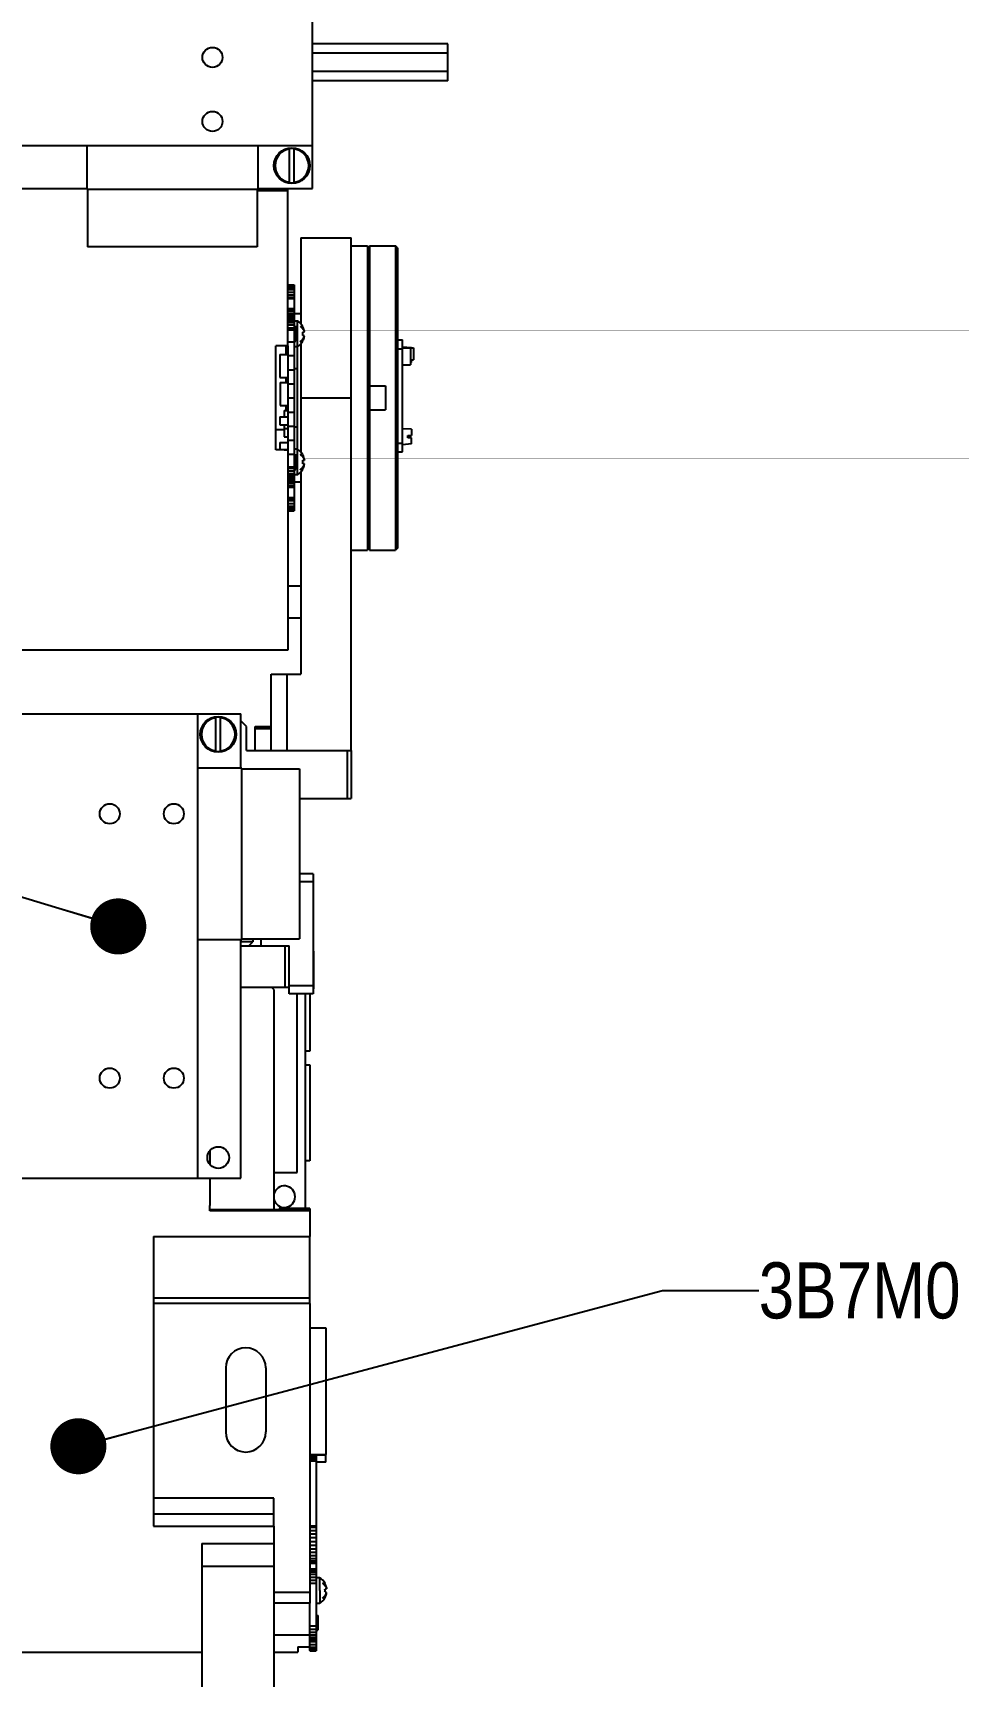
# Model space of a CAD drawing. Header units: millimetres. Extents: x 0 to 594, y 0 to 420.
# Drawn here: x 213 to 270.8, y 155.3 to 257.9 of the extents above; entities that cross this region are included whole.
import ezdxf

# ---------------------------------------------------------------- set-up
doc = ezdxf.new("R2010")
doc.units = ezdxf.units.MM
doc.header["$LTSCALE"] = 32.67
doc.layers.get('0').update_dxf_attribs({"linetype": 'CONTINUOUS'})
for name, color, linetype in [('AXIS', 7, 'CONTINUOUS'), ('COSMETIC', 7, 'CONTINUOUS'), ('NOTE', 7, 'CONTINUOUS')]:
    doc.layers.add(name, color=color, linetype=linetype)
doc.styles.get("Standard").update_dxf_attribs({"font": 'txt', "width": 0.85})
doc.styles.add('TEXTSTYLE_2', font='txt', dxfattribs={"width": 0.85})
doc.dimstyles.get("Standard").update_dxf_attribs({"dimtxt": 3.5, "dimasz": 3.5, "dimexe": 1.5, "dimexo": 1, "dimtad": 1, "dimtxsty": 'STANDARD', "dimcen": 0.09, "dimadec": 0, "dimazin": 0, "dimtol": 1, "dimtp": 0.01, "dimtm": 0.01, "dimtfac": 1, "dimtofl": 0, "dimtmove": 0, "dimatfit": 3, "dimfxl": 1, "dimtolj": 1, "dimarcsym": 0})

msp = doc.modelspace()

# ---------------------------------------------------------------- linework, layer by layer
at = {"color": 7, "linetype": 'CONTINUOUS'}
for p, q in [((230.49, 248.18), (230.49, 269.18)), ((238.94, 257.2), (230.49, 257.2)), ((238.94, 256.62), (230.49, 256.62)), ((238.94, 254.89), (238.94, 257.2)), ((238.94, 255.47), (230.49, 255.47)), ((238.94, 254.89), (230.49, 254.89)), ((201.49, 250.86), (230.49, 250.86)), ((216.39, 250.86), (216.39, 248.13)), ((227.09, 248.13), (227.09, 250.86)), ((229.05, 248.53), (229.05, 250.66)), ((229.35, 248.53), (229.35, 250.66)), ((201.49, 248.18), (216.39, 248.18)), ((216.39, 248.13), (227.09, 248.13)), ((216.44, 248.13), (216.44, 244.53)), ((227.04, 248.13), (227.04, 244.53)), ((228.94, 248.02), (227.04, 248.02)), ((227.09, 248.18), (230.49, 248.18)), ((228.94, 238.35), (228.94, 248.18)), ((227.04, 244.53), (216.44, 244.53)), ((229.76, 245.1), (232.91, 245.1)), ((229.76, 245.1), (229.76, 239.72)), ((232.91, 213.1), (232.91, 245.1)), ((234.04, 244.6), (235.66, 244.6)), ((234.04, 244.6), (234.04, 225.6)), ((235.79, 244.47), (235.66, 244.6)), ((235.66, 244.6), (235.66, 225.6)), ((235.79, 244.47), (235.79, 225.72)), ((233.91, 243.47), (233.99, 243.47)), ((233.99, 243.6), (234.04, 243.6)), ((233.99, 242.1), (233.99, 243.6)), ((233.91, 242.22), (233.99, 242.22)), ((233.99, 242.1), (234.04, 242.1)), ((228.94, 241.39), (229.34, 241.39)), ((234.04, 241.6), (233.91, 241.6)), ((228.94, 240.63), (229.34, 240.63)), ((228.94, 240.63), (229.34, 240.63)), ((229.34, 240.63), (229.34, 240.63)), ((228.94, 239.36), (229.34, 239.36)), ((229.55, 239.9), (229.34, 239.9)), ((229.34, 239.58), (229.44, 239.55)), ((229.44, 238.64), (229.44, 239.55)), ((229.55, 238.3), (229.55, 239.9)), ((229.89, 239.53), (229.89, 239.53)), ((229.89, 239.21), (229.99, 239.22)), ((233.91, 239.6), (233.99, 239.6)), ((233.99, 239.72), (234.04, 239.72)), ((233.99, 238.22), (233.99, 239.72)), ((228.94, 238.35), (228.19, 238.35)), ((228.19, 231.85), (228.19, 238.35)), ((228.84, 237.82), (228.84, 238.35)), ((229.34, 238.62), (229.44, 238.64)), ((229.55, 238.3), (229.34, 238.3)), ((229.54, 231.9), (229.54, 238.3)), ((229.76, 238.47), (229.76, 231.73)), ((229.99, 238.98), (229.89, 238.99)), ((229.89, 238.66), (229.89, 238.66)), ((233.91, 238.35), (233.99, 238.35)), ((233.99, 238.22), (234.04, 238.22)), ((235.79, 238.72), (236.11, 238.72)), ((235.79, 238.17), (236.11, 238.17)), ((236.11, 231.73), (236.11, 238.72)), ((236.66, 238.22), (236.11, 238.26)), ((236.11, 238.22), (236.79, 238.22)), ((236.61, 238.22), (236.61, 237.17)), ((236.79, 238.22), (236.79, 237.47)), ((236.11, 237.17), (236.61, 237.17)), ((236.61, 237.47), (236.79, 237.47)), ((236.66, 237.31), (236.61, 237.31)), ((236.66, 237.31), (236.66, 237.47)), ((228.84, 236.07), (228.84, 236.37)), ((229.54, 236.91), (229.34, 236.91)), ((229.76, 235.1), (232.91, 235.1)), ((234.04, 235.85), (235.04, 235.85)), ((235.04, 235.85), (235.04, 234.35)), ((228.84, 234.32), (228.84, 234.62)), ((234.04, 234.35), (235.04, 234.35)), ((228.71, 233.11), (228.19, 233.11)), ((229.54, 233.28), (229.34, 233.28)), ((236.66, 233.14), (236.11, 233.18)), ((236.66, 233.14), (236.66, 232.76)), ((228.94, 231.85), (228.19, 231.85)), ((228.94, 231.85), (228.94, 219.35)), ((229.55, 231.9), (229.34, 231.9)), ((229.55, 230.3), (229.55, 231.9)), ((233.91, 231.85), (233.99, 231.85)), ((233.99, 231.97), (234.04, 231.97)), ((233.99, 230.47), (233.99, 231.97)), ((235.79, 232.28), (236.11, 232.28)), ((236.66, 232.23), (236.11, 232.18)), ((236.44, 232.76), (236.66, 232.76)), ((236.44, 232.61), (236.44, 232.76)), ((236.66, 232.61), (236.44, 232.61)), ((236.66, 232.23), (236.66, 232.61)), ((229.34, 231.58), (229.44, 231.55)), ((229.44, 230.64), (229.44, 231.55)), ((229.89, 231.53), (229.89, 231.53)), ((229.89, 231.21), (229.99, 231.22)), ((229.99, 230.98), (229.89, 230.99)), ((235.79, 231.73), (236.11, 231.73)), ((228.94, 230.79), (229.34, 230.79)), ((228.94, 230.09), (229.34, 230.09)), ((229.34, 230.62), (229.44, 230.64)), ((229.55, 230.3), (229.34, 230.3)), ((229.76, 230.47), (229.76, 217.85)), ((229.89, 230.66), (229.89, 230.66)), ((233.91, 230.6), (233.99, 230.6)), ((233.99, 230.47), (234.04, 230.47)), ((228.94, 229.55), (229.34, 229.55)), ((228.94, 229.55), (229.34, 229.55)), ((228.94, 228.81), (229.34, 228.81)), ((229.34, 229.55), (229.34, 229.55)), ((234.04, 228.6), (233.91, 228.6)), ((233.91, 227.97), (233.99, 227.97)), ((233.99, 228.1), (234.04, 228.1)), ((233.99, 226.6), (233.99, 228.1)), ((233.91, 226.72), (233.99, 226.72)), ((233.99, 226.6), (234.04, 226.6)), ((235.79, 225.72), (235.66, 225.6)), ((234.04, 225.6), (235.66, 225.6)), ((229.76, 223.35), (228.94, 223.35)), ((229.76, 221.35), (228.94, 221.35)), ((227.91, 217.85), (229.76, 217.85)), ((227.91, 213.1), (227.91, 217.85)), ((228.91, 213.1), (228.91, 217.85)), ((205.02, 215.39), (226.02, 215.39)), ((223.33, 186.39), (223.33, 215.39)), ((224.45, 215.13), (224.45, 215.16)), ((224.45, 213.03), (224.45, 215.13)), ((224.75, 215.16), (224.75, 215.13)), ((224.75, 213.03), (224.75, 215.13)), ((226.02, 211.99), (226.02, 215.39)), ((226.37, 214.6), (226.02, 214.95)), ((226.37, 213.1), (226.37, 214.6)), ((226.9, 214.6), (227.91, 214.6)), ((226.9, 213.1), (226.9, 214.6)), ((226.9, 214.47), (227.91, 214.47)), ((226.37, 213.1), (232.91, 213.1)), ((232.65, 213.1), (232.65, 210.1)), ((232.9, 213.1), (232.9, 210.1)), ((226.07, 211.99), (223.33, 211.99)), ((226.07, 201.29), (226.07, 211.99)), ((226.07, 211.94), (229.67, 211.94)), ((229.67, 211.94), (229.67, 201.34)), ((229.67, 210.1), (232.9, 210.1)), ((230.52, 205.4), (229.67, 205.4)), ((230.52, 205.4), (230.52, 204.9)), ((230.52, 204.9), (229.67, 204.9)), ((230.52, 204.9), (230.52, 198.4)), ((223.33, 201.29), (226.07, 201.29)), ((226.02, 186.39), (226.02, 201.29)), ((226.77, 201.15), (226.02, 201.15)), ((226.07, 201.34), (229.67, 201.34)), ((226.52, 200.9), (226.77, 201.15)), ((227.27, 201.34), (227.27, 200.9)), ((226.02, 200.9), (229.02, 200.9)), ((228.77, 198.3), (228.77, 200.9)), ((229.02, 198.3), (229.02, 200.9)), ((230.55, 200.57), (230.52, 200.57)), ((230.55, 200.57), (230.55, 200.12)), ((230.55, 200.12), (230.55, 199.22)), ((230.55, 199.22), (230.55, 198.67)), ((229.02, 198.3), (226.02, 198.3)), ((228.07, 198.17), (227.95, 198.3)), ((228.07, 198.17), (228.07, 184.42)), ((230.52, 198.4), (229.02, 198.4)), ((229.02, 197.9), (229.02, 198.3)), ((230.52, 198.4), (230.52, 197.9)), ((230.55, 198.22), (230.52, 198.22)), ((230.55, 198.67), (230.55, 198.22)), ((230.52, 197.9), (229.02, 197.9)), ((229.52, 186.74), (229.52, 197.9)), ((230.02, 197.9), (230.02, 184.51)), ((230.32, 197.9), (230.32, 194.32)), ((230.32, 194.32), (230.02, 194.32)), ((230.02, 193.47), (230.32, 193.47)), ((230.32, 193.47), (230.32, 187.47)), ((224.07, 188.09), (224.07, 187.27)), ((224.05, 187.3), (224.07, 187.3)), ((228.07, 186.74), (229.52, 186.74)), ((230.32, 187.47), (230.02, 187.47)), ((205.02, 186.39), (226.02, 186.39)), ((224.07, 186.39), (224.07, 184.69)), ((224.07, 184.36), (224.07, 184.69)), ((230.32, 184.42), (224.07, 184.42)), ((230.32, 184.36), (224.07, 184.36)), ((230.32, 184.51), (228.41, 184.51)), ((228.41, 184.51), (228.41, 184.42)), ((230.32, 184.51), (230.32, 184.42)), ((230.32, 184.42), (230.32, 182.75)), ((220.57, 182.75), (230.32, 182.75)), ((220.57, 182.75), (220.57, 178.91)), ((230.32, 178.91), (230.32, 182.75)), ((230.32, 178.91), (220.57, 178.91)), ((220.57, 178.91), (220.57, 178.58)), ((230.32, 178.58), (220.57, 178.58)), ((220.57, 178.58), (220.57, 172.55)), ((230.32, 178.58), (230.32, 178.91)), ((230.32, 178.58), (230.32, 167.67)), ((231.32, 177.05), (231.32, 175.55)), ((231.32, 175.55), (231.32, 172.55)), ((225.07, 174.55), (225.07, 170.55)), ((227.57, 174.55), (227.57, 170.55)), ((220.57, 172.55), (220.57, 164.67)), ((231.32, 172.55), (231.32, 169.14)), ((230.32, 169.14), (231.32, 169.14)), ((230.72, 169.12), (231.32, 169.12)), ((231.32, 168.67), (230.72, 168.67)), ((231.32, 168.67), (231.32, 169.14)), ((230.32, 167.67), (230.32, 165.72)), ((228.07, 166.42), (220.57, 166.42)), ((228.07, 165.43), (228.07, 166.42)), ((228.07, 165.43), (220.57, 165.43)), ((228.07, 164.67), (228.07, 165.43)), ((230.32, 165.72), (230.32, 162.42)), ((220.57, 164.67), (228.07, 164.67)), ((228.07, 164.67), (228.07, 163.58)), ((223.57, 163.58), (228.07, 163.58)), ((223.57, 163.58), (223.57, 162.15)), ((228.07, 163.58), (228.07, 162.15)), ((228.07, 162.15), (223.57, 162.15)), ((223.57, 162.15), (223.57, 153.55)), ((228.07, 162.15), (228.07, 153.55)), ((230.32, 162.42), (230.72, 162.42)), ((230.32, 162.42), (230.72, 162.42)), ((230.32, 162.42), (230.32, 159.87)), ((230.72, 162.42), (230.72, 162.42)), ((230.72, 162.42), (230.72, 162.42)), ((230.32, 161.99), (230.72, 161.99)), ((230.32, 161.11), (230.72, 161.11)), ((230.94, 161.45), (230.72, 161.45)), ((230.94, 160.65), (230.94, 161.45)), ((231.27, 161.08), (231.28, 161.08)), ((230.32, 160.53), (228.07, 160.53)), ((230.94, 160.65), (230.94, 159.85)), ((231.27, 160.76), (231.37, 160.77)), ((231.37, 160.53), (231.27, 160.54)), ((231.28, 160.21), (231.27, 160.21)), ((230.32, 159.87), (228.07, 159.87)), ((230.32, 157.88), (230.32, 159.87)), ((230.94, 159.85), (230.72, 159.85)), ((230.72, 159.13), (230.82, 159.1)), ((230.82, 159.1), (230.82, 158.19)), ((230.72, 158.17), (230.82, 158.19)), ((228.07, 157.88), (230.32, 157.88)), ((229.57, 157.14), (230.32, 157.14)), ((229.57, 157.14), (229.57, 156.8)), ((230.32, 157.48), (230.32, 157.88)), ((230.32, 157.48), (230.72, 157.48)), ((230.32, 157.48), (230.72, 157.48)), ((230.32, 157.14), (230.32, 157.48)), ((230.72, 157.48), (230.72, 157.48))]:
    msp.add_line(p, q, dxfattribs=at)
at = {"color": 6, "linetype": 'CONTINUOUS'}
for p, q in [((228.94, 242.15), (229.34, 242.15)), ((228.94, 242.13), (229.34, 242.13)), ((229.34, 242.15), (229.34, 240.63)), ((228.94, 242.07), (229.34, 242.07)), ((228.94, 241.98), (229.34, 241.98)), ((228.94, 241.86), (229.34, 241.86)), ((228.94, 241.7), (229.34, 241.7)), ((228.94, 241.53), (229.34, 241.53)), ((228.94, 241.31), (229.34, 241.31)), ((228.94, 240.68), (229.34, 240.68)), ((228.94, 240.54), (229.34, 240.54)), ((228.94, 240.39), (229.34, 240.39)), ((228.94, 240.26), (229.34, 240.26)), ((228.94, 240.17), (229.34, 240.17)), ((228.94, 240.11), (229.34, 240.11)), ((228.94, 240.1), (229.34, 240.1)), ((228.94, 240.08), (229.34, 240.08)), ((229.34, 240.63), (229.34, 229.55)), ((228.94, 240.03), (229.34, 240.03)), ((228.94, 239.93), (229.34, 239.93)), ((228.94, 239.81), (229.34, 239.81)), ((228.94, 239.66), (229.34, 239.66)), ((228.94, 239.48), (229.34, 239.48)), ((228.94, 238.6), (229.34, 238.6)), ((228.94, 238.35), (228.94, 231.85)), ((228.44, 237.82), (228.94, 237.82)), ((228.44, 237.82), (228.44, 236.37)), ((228.94, 237.74), (229.34, 237.74)), ((228.44, 236.37), (228.94, 236.37)), ((228.46, 236.07), (228.94, 236.07)), ((228.46, 236.07), (228.46, 234.62)), ((228.94, 236.86), (229.34, 236.86)), ((228.94, 235.98), (229.34, 235.98)), ((228.94, 235.1), (229.34, 235.1)), ((228.44, 233.92), (228.94, 233.92)), ((228.44, 233.92), (228.44, 233.42)), ((228.46, 234.62), (228.94, 234.62)), ((228.71, 234.32), (228.94, 234.32)), ((228.71, 234.32), (228.71, 233.92)), ((228.94, 234.21), (229.34, 234.21)), ((228.44, 233.42), (228.94, 233.42)), ((228.71, 233.42), (228.71, 232.68)), ((228.71, 233.19), (228.94, 233.19)), ((228.94, 233.33), (229.34, 233.33)), ((228.44, 232.32), (228.94, 232.32)), ((228.44, 232.32), (228.44, 231.85)), ((228.71, 232.68), (228.94, 232.68)), ((228.72, 231.87), (228.94, 231.87)), ((228.72, 231.87), (228.72, 231.85)), ((228.94, 232.46), (229.34, 232.46)), ((228.94, 231.59), (229.34, 231.59)), ((228.94, 230.71), (229.34, 230.71)), ((228.94, 230.54), (229.34, 230.54)), ((228.94, 230.39), (229.34, 230.39)), ((228.94, 230.26), (229.34, 230.26)), ((228.94, 230.17), (229.34, 230.17)), ((228.94, 230.11), (229.34, 230.11)), ((228.94, 230.08), (229.34, 230.08)), ((228.94, 230.03), (229.34, 230.03)), ((228.94, 229.93), (229.34, 229.93)), ((228.94, 229.81), (229.34, 229.81)), ((228.94, 229.66), (229.34, 229.66)), ((228.94, 229.52), (229.34, 229.52)), ((228.94, 228.88), (229.34, 228.88)), ((229.34, 229.55), (229.34, 228.06)), ((228.94, 228.69), (229.34, 228.69)), ((228.94, 228.51), (229.34, 228.51)), ((228.94, 228.35), (229.34, 228.35)), ((228.94, 228.23), (229.34, 228.23)), ((228.94, 228.14), (229.34, 228.14)), ((228.94, 228.08), (229.34, 228.08)), ((228.94, 228.06), (229.34, 228.06)), ((230.32, 169.13), (230.72, 169.13)), ((230.32, 169.08), (230.72, 169.08)), ((230.32, 168.98), (230.72, 168.98)), ((230.32, 168.86), (230.72, 168.86)), ((230.32, 168.74), (230.72, 168.74)), ((230.72, 169.14), (230.72, 168.98)), ((230.72, 168.98), (230.72, 168.86)), ((230.72, 168.86), (230.72, 164.61)), ((230.32, 164.69), (230.72, 164.69)), ((230.32, 164.61), (230.72, 164.61)), ((230.32, 164.4), (230.72, 164.4)), ((230.32, 164.19), (230.72, 164.19)), ((230.72, 164.61), (230.72, 164.4)), ((230.72, 164.4), (230.72, 164.19)), ((230.72, 164.19), (230.72, 163.96)), ((230.32, 163.96), (230.72, 163.96)), ((230.32, 163.72), (230.72, 163.72)), ((230.32, 163.49), (230.72, 163.49)), ((230.32, 163.26), (230.72, 163.26)), ((230.72, 163.96), (230.72, 163.72)), ((230.72, 163.72), (230.72, 163.49)), ((230.72, 163.49), (230.72, 163.26)), ((230.72, 163.26), (230.72, 163.04)), ((230.32, 163.04), (230.72, 163.04)), ((230.32, 162.84), (230.72, 162.84)), ((230.32, 162.66), (230.72, 162.66)), ((230.32, 162.5), (230.72, 162.5)), ((230.32, 162.37), (230.72, 162.37)), ((230.72, 163.04), (230.72, 162.66)), ((230.72, 162.66), (230.72, 162.5)), ((230.72, 162.5), (230.72, 162.42)), ((230.72, 162.42), (230.72, 162.37)), ((230.72, 162.37), (230.72, 162.01)), ((230.32, 162.01), (230.72, 162.01)), ((230.32, 161.94), (230.72, 161.94)), ((230.32, 161.82), (230.72, 161.82)), ((230.32, 161.67), (230.72, 161.67)), ((230.32, 161.49), (230.72, 161.49)), ((230.32, 161.31), (230.72, 161.31)), ((230.72, 162.01), (230.72, 161.99)), ((230.72, 161.99), (230.72, 161.94)), ((230.72, 161.94), (230.72, 161.67)), ((230.72, 161.67), (230.72, 161.49)), ((230.72, 161.49), (230.72, 161.31)), ((230.72, 161.31), (230.72, 161.11)), ((230.72, 161.11), (230.72, 158.45)), ((230.32, 158.45), (230.72, 158.45)), ((230.32, 158.25), (230.72, 158.25)), ((230.32, 158.06), (230.72, 158.06)), ((230.72, 158.45), (230.72, 158.25)), ((230.72, 158.25), (230.72, 158.06)), ((230.72, 158.06), (230.72, 157.89)), ((230.32, 157.89), (230.72, 157.89)), ((230.32, 157.74), (230.72, 157.74)), ((230.32, 157.61), (230.72, 157.61)), ((230.32, 157.52), (230.72, 157.52)), ((230.32, 157.28), (230.72, 157.28)), ((230.32, 156.91), (230.32, 157.14)), ((230.32, 157.14), (230.32, 156.91)), ((230.32, 157.11), (230.72, 157.11)), ((230.32, 156.99), (230.72, 156.99)), ((230.72, 157.89), (230.72, 157.61)), ((230.72, 157.61), (230.72, 157.52)), ((230.72, 157.52), (230.72, 157.48)), ((230.72, 157.48), (230.72, 157.48)), ((230.72, 157.48), (230.72, 156.99)), ((230.72, 156.99), (230.72, 156.89)), ((230.32, 156.91), (230.72, 156.91)), ((230.32, 156.91), (230.32, 156.89)), ((230.32, 156.89), (230.72, 156.89))]:
    msp.add_line(p, q, dxfattribs=at)
at = {"color": 7, "linetype": 'CONTINUOUS'}
for centre, radius in [((229.2, 249.6), 1.12), ((224.6, 214.1), 1.12), ((224.6, 187.68), 0.675)]:
    msp.add_circle(centre, radius, dxfattribs=at)
for centre, radius, start, end in [((229.2, 249.6), 1.05, 98.2428, 261.7572), ((229.2, 249.6), 1.08, 81.9932, 98.0068), ((229.2, 249.6), 1.05, 278.2428, 81.7572), ((229.2, 249.6), 1.08, 261.9932, 278.0068), ((229.06, 239.1), 0.94, 27.8375, 58.3634), ((229.05, 239.1), 0.943, 7.2142, 27.483), ((228.89, 239.1), 1, 353.7815, 6.2185), ((229.06, 239.1), 0.94, 301.6366, 332.1625), ((229.05, 239.1), 0.942, 332.5126, 336.7375), ((229.05, 239.1), 0.943, 336.7397, 352.7855), ((229.06, 231.1), 0.94, 27.8375, 58.3634), ((229.05, 231.1), 0.943, 7.2142, 27.483), ((228.89, 231.1), 1, 353.7815, 6.2185), ((229.05, 231.1), 0.943, 336.7397, 352.7855), ((229.06, 231.1), 0.94, 301.6366, 332.1625), ((229.05, 231.1), 0.942, 332.5126, 336.7375), ((224.6, 214.1), 1.05, 98.2428, 261.7572), ((224.6, 214.1), 1.08, 81.9932, 98.0068), ((224.6, 214.1), 1.05, 278.2428, 81.7572), ((224.6, 214.1), 1.08, 261.9932, 278.0068), ((226.32, 174.55), 1.25, 0, 180), ((226.32, 170.55), 1.25, 180, 360), ((230.44, 160.65), 0.94, 27.8375, 58.3634), ((230.43, 160.65), 0.943, 7.2142, 27.4831), ((230.44, 160.65), 0.94, 301.6366, 332.1625), ((230.27, 160.65), 1, 353.7814, 6.2186), ((230.43, 160.65), 0.943, 332.5169, 352.7858)]:
    msp.add_arc(centre, radius, start, end, dxfattribs=at)
at = {"layer": 'AXIS', "color": 7, "linetype": 'CONTINUOUS'}
for p, q in [((232.91, 244.6), (233.91, 244.6)), ((233.91, 244.6), (233.91, 225.6)), ((234.04, 241.6), (233.91, 241.6)), ((229.76, 240.35), (229.34, 240.35)), ((229.76, 229.85), (229.34, 229.85)), ((234.04, 228.6), (233.91, 228.6)), ((232.91, 225.6), (233.91, 225.6)), ((228.94, 219.35), (210.39, 219.35)), ((226.77, 201.34), (226.77, 201.15)), ((230.32, 177.05), (231.32, 177.05)), ((211.77, 156.8), (223.57, 156.8)), ((228.07, 156.8), (229.57, 156.8))]:
    msp.add_line(p, q, dxfattribs=at)
for centre in [(224.24, 256.36), (224.24, 252.36), (217.83, 209.14), (221.83, 209.14), (217.83, 192.64), (221.83, 192.64)]:
    msp.add_circle(centre, 0.625, dxfattribs=at)
msp.add_arc((228.73, 185.24), 0.675, 193.159, 166.841, dxfattribs=at)
at = {"layer": 'COSMETIC', "color": 7, "linetype": 'CONTINUOUS'}
for points in [[(229.72, 239.57), (229.73, 239.57), (229.74, 239.56), (229.75, 239.55), (229.76, 239.54), (229.77, 239.53), (229.77, 239.53), (229.78, 239.53), (229.78, 239.52), (229.78, 239.52), (229.78, 239.52), (229.78, 239.52), (229.79, 239.52), (229.79, 239.52), (229.79, 239.51), (229.8, 239.5), (229.81, 239.5), (229.82, 239.49), (229.83, 239.48), (229.83, 239.48), (229.84, 239.47), (229.84, 239.47), (229.84, 239.47), (229.84, 239.47), (229.84, 239.47), (229.84, 239.47), (229.84, 239.46), (229.85, 239.46), (229.85, 239.45), (229.86, 239.45), (229.86, 239.44), (229.87, 239.43), (229.88, 239.43), (229.88, 239.42), (229.88, 239.42), (229.89, 239.41), (229.89, 239.41), (229.89, 239.41), (229.89, 239.41), (229.89, 239.41), (229.89, 239.41), (229.89, 239.41), (229.89, 239.41), (229.89, 239.4), (229.9, 239.4), (229.9, 239.4), (229.9, 239.39), (229.91, 239.38), (229.91, 239.38), (229.92, 239.37), (229.92, 239.36), (229.92, 239.36), (229.93, 239.35), (229.93, 239.35), (229.93, 239.35), (229.93, 239.35), (229.93, 239.35), (229.93, 239.35), (229.93, 239.34), (229.94, 239.34), (229.94, 239.33), (229.94, 239.33), (229.95, 239.32), (229.95, 239.31), (229.96, 239.3), (229.96, 239.29), (229.96, 239.29), (229.96, 239.29), (229.96, 239.28), (229.96, 239.28), (229.96, 239.28), (229.96, 239.28), (229.96, 239.28), (229.97, 239.27), (229.97, 239.27), (229.97, 239.26), (229.97, 239.25), (229.98, 239.24), (229.98, 239.22), (229.99, 239.22)], [(229.72, 238.62), (229.73, 238.63), (229.74, 238.64), (229.75, 238.65), (229.76, 238.65), (229.77, 238.66), (229.77, 238.66), (229.78, 238.67), (229.78, 238.67), (229.78, 238.67), (229.78, 238.67), (229.78, 238.67), (229.79, 238.68), (229.79, 238.68), (229.79, 238.68), (229.8, 238.69), (229.81, 238.7), (229.82, 238.71), (229.83, 238.71), (229.83, 238.72), (229.84, 238.72), (229.84, 238.72), (229.84, 238.72), (229.84, 238.73), (229.84, 238.73), (229.84, 238.73), (229.84, 238.73), (229.85, 238.73), (229.85, 238.74), (229.86, 238.75), (229.86, 238.75), (229.87, 238.76), (229.88, 238.77), (229.88, 238.77), (229.88, 238.78), (229.89, 238.78), (229.89, 238.78), (229.89, 238.78), (229.89, 238.78), (229.89, 238.78), (229.89, 238.79), (229.89, 238.79), (229.89, 238.79), (229.89, 238.79), (229.9, 238.79), (229.9, 238.8), (229.9, 238.8), (229.91, 238.81), (229.91, 238.82), (229.92, 238.82), (229.92, 238.83), (229.92, 238.84), (229.93, 238.84), (229.93, 238.84), (229.93, 238.84), (229.93, 238.85), (229.93, 238.85), (229.93, 238.85), (229.93, 238.85), (229.94, 238.85), (229.94, 238.86), (229.94, 238.87), (229.95, 238.88), (229.95, 238.89), (229.96, 238.9), (229.96, 238.9), (229.96, 238.91), (229.96, 238.91), (229.96, 238.91), (229.96, 238.91), (229.96, 238.91), (229.96, 238.91), (229.96, 238.92), (229.97, 238.92), (229.97, 238.93), (229.97, 238.93), (229.97, 238.94), (229.98, 238.96), (229.98, 238.97), (229.99, 238.98)], [(229.72, 231.57), (229.73, 231.57), (229.74, 231.56), (229.75, 231.55), (229.76, 231.54), (229.77, 231.53), (229.77, 231.53), (229.78, 231.53), (229.78, 231.52), (229.78, 231.52), (229.78, 231.52), (229.78, 231.52), (229.79, 231.52), (229.79, 231.52), (229.79, 231.51), (229.8, 231.5), (229.81, 231.5), (229.82, 231.49), (229.83, 231.48), (229.83, 231.48), (229.84, 231.47), (229.84, 231.47), (229.84, 231.47), (229.84, 231.47), (229.84, 231.47), (229.84, 231.47), (229.84, 231.46), (229.85, 231.46), (229.85, 231.45), (229.86, 231.45), (229.86, 231.44), (229.87, 231.43), (229.88, 231.43), (229.88, 231.42), (229.88, 231.42), (229.89, 231.41), (229.89, 231.41), (229.89, 231.41), (229.89, 231.41), (229.89, 231.41), (229.89, 231.41), (229.89, 231.41), (229.89, 231.41), (229.89, 231.4), (229.9, 231.4), (229.9, 231.4), (229.9, 231.39), (229.91, 231.38), (229.91, 231.38), (229.92, 231.37), (229.92, 231.36), (229.92, 231.36), (229.93, 231.35), (229.93, 231.35), (229.93, 231.35), (229.93, 231.35), (229.93, 231.35), (229.93, 231.35), (229.93, 231.34), (229.94, 231.34), (229.94, 231.33), (229.94, 231.33), (229.95, 231.32), (229.95, 231.31), (229.96, 231.3), (229.96, 231.29), (229.96, 231.29), (229.96, 231.29), (229.96, 231.28), (229.96, 231.28), (229.96, 231.28), (229.96, 231.28), (229.96, 231.28), (229.97, 231.27), (229.97, 231.27), (229.97, 231.26), (229.97, 231.25), (229.98, 231.24), (229.98, 231.22), (229.99, 231.22)], [(229.72, 230.62), (229.73, 230.63), (229.74, 230.64), (229.75, 230.65), (229.76, 230.65), (229.77, 230.66), (229.77, 230.66), (229.78, 230.67), (229.78, 230.67), (229.78, 230.67), (229.78, 230.67), (229.78, 230.67), (229.79, 230.68), (229.79, 230.68), (229.79, 230.68), (229.8, 230.69), (229.81, 230.7), (229.82, 230.71), (229.83, 230.71), (229.83, 230.72), (229.84, 230.72), (229.84, 230.72), (229.84, 230.72), (229.84, 230.73), (229.84, 230.73), (229.84, 230.73), (229.84, 230.73), (229.85, 230.73), (229.85, 230.74), (229.86, 230.75), (229.86, 230.75), (229.87, 230.76), (229.88, 230.77), (229.88, 230.77), (229.88, 230.78), (229.89, 230.78), (229.89, 230.78), (229.89, 230.78), (229.89, 230.78), (229.89, 230.78), (229.89, 230.79), (229.89, 230.79), (229.89, 230.79), (229.89, 230.79), (229.9, 230.79), (229.9, 230.8), (229.9, 230.8), (229.91, 230.81), (229.91, 230.82), (229.92, 230.82), (229.92, 230.83), (229.92, 230.84), (229.93, 230.84), (229.93, 230.84), (229.93, 230.84), (229.93, 230.85), (229.93, 230.85), (229.93, 230.85), (229.93, 230.85), (229.94, 230.85), (229.94, 230.86), (229.94, 230.87), (229.95, 230.88), (229.95, 230.89), (229.96, 230.9), (229.96, 230.9), (229.96, 230.91), (229.96, 230.91), (229.96, 230.91), (229.96, 230.91), (229.96, 230.91), (229.96, 230.91), (229.96, 230.92), (229.97, 230.92), (229.97, 230.93), (229.97, 230.93), (229.97, 230.94), (229.98, 230.96), (229.98, 230.97), (229.99, 230.98)], [(231.1, 161.12), (231.11, 161.12), (231.12, 161.11), (231.14, 161.1), (231.14, 161.09), (231.15, 161.08), (231.16, 161.08), (231.16, 161.08), (231.16, 161.07), (231.16, 161.07), (231.17, 161.07), (231.17, 161.07), (231.17, 161.07), (231.17, 161.07), (231.18, 161.06), (231.19, 161.05), (231.19, 161.05), (231.2, 161.04), (231.21, 161.03), (231.21, 161.03), (231.22, 161.02), (231.22, 161.02), (231.22, 161.02), (231.22, 161.02), (231.22, 161.02), (231.22, 161.02), (231.23, 161.01), (231.23, 161.01), (231.24, 161), (231.24, 161), (231.25, 160.99), (231.25, 160.98), (231.26, 160.98), (231.26, 160.97), (231.27, 160.97), (231.27, 160.96), (231.27, 160.96), (231.27, 160.96), (231.27, 160.96), (231.27, 160.96), (231.27, 160.96), (231.27, 160.96), (231.28, 160.96), (231.28, 160.95), (231.28, 160.95), (231.28, 160.95), (231.28, 160.94), (231.29, 160.93), (231.3, 160.93), (231.3, 160.92), (231.3, 160.91), (231.31, 160.91), (231.31, 160.9), (231.31, 160.9), (231.31, 160.9), (231.31, 160.9), (231.31, 160.9), (231.32, 160.9), (231.32, 160.89), (231.32, 160.89), (231.32, 160.88), (231.33, 160.88), (231.33, 160.87), (231.34, 160.86), (231.34, 160.85), (231.34, 160.84), (231.34, 160.84), (231.35, 160.84), (231.35, 160.83), (231.35, 160.83), (231.35, 160.83), (231.35, 160.83), (231.35, 160.83), (231.35, 160.82), (231.35, 160.82), (231.35, 160.81), (231.36, 160.8), (231.36, 160.79), (231.37, 160.77), (231.37, 160.77)], [(231.1, 160.17), (231.11, 160.18), (231.12, 160.19), (231.14, 160.2), (231.14, 160.2), (231.15, 160.21), (231.16, 160.21), (231.16, 160.22), (231.16, 160.22), (231.16, 160.22), (231.17, 160.22), (231.17, 160.22), (231.17, 160.23), (231.17, 160.23), (231.18, 160.23), (231.19, 160.24), (231.19, 160.25), (231.2, 160.26), (231.21, 160.26), (231.21, 160.27), (231.22, 160.27), (231.22, 160.27), (231.22, 160.27), (231.22, 160.28), (231.22, 160.28), (231.22, 160.28), (231.23, 160.28), (231.23, 160.28), (231.24, 160.29), (231.24, 160.3), (231.25, 160.3), (231.25, 160.31), (231.26, 160.32), (231.26, 160.32), (231.27, 160.33), (231.27, 160.33), (231.27, 160.33), (231.27, 160.33), (231.27, 160.33), (231.27, 160.33), (231.27, 160.34), (231.27, 160.34), (231.28, 160.34), (231.28, 160.34), (231.28, 160.34), (231.28, 160.35), (231.28, 160.35), (231.29, 160.36), (231.3, 160.37), (231.3, 160.37), (231.3, 160.38), (231.31, 160.39), (231.31, 160.39), (231.31, 160.39), (231.31, 160.39), (231.31, 160.4), (231.31, 160.4), (231.32, 160.4), (231.32, 160.4), (231.32, 160.4), (231.32, 160.41), (231.33, 160.42), (231.33, 160.43), (231.34, 160.44), (231.34, 160.45), (231.34, 160.45), (231.34, 160.46), (231.35, 160.46), (231.35, 160.46), (231.35, 160.46), (231.35, 160.46), (231.35, 160.46), (231.35, 160.47), (231.35, 160.47), (231.35, 160.48), (231.35, 160.48), (231.36, 160.49), (231.36, 160.51), (231.37, 160.52), (231.37, 160.53)]]:
    msp.add_open_spline(points, degree=3, knots=[0, 0, 0, 0, 0.0625, 0.09375, 0.109375, 0.125, 0.140625, 0.15625, 0.160156, 0.164062, 0.167969, 0.171875, 0.179688, 0.1875, 0.203125, 0.21875, 0.25, 0.28125, 0.296875, 0.3125, 0.320312, 0.328125, 0.332031, 0.333984, 0.335938, 0.339844, 0.34375, 0.359375, 0.375, 0.390625, 0.40625, 0.4375, 0.453125, 0.46875, 0.476562, 0.484375, 0.492188, 0.496094, 0.498047, 0.5, 0.501953, 0.503906, 0.507812, 0.515625, 0.523438, 0.53125, 0.546875, 0.5625, 0.59375, 0.609375, 0.625, 0.640625, 0.65625, 0.660156, 0.664062, 0.666016, 0.667969, 0.671875, 0.679688, 0.6875, 0.703125, 0.71875, 0.75, 0.78125, 0.796875, 0.8125, 0.820312, 0.828125, 0.832031, 0.833984, 0.835938, 0.839844, 0.84375, 0.859375, 0.875, 0.890625, 0.90625, 0.9375, 1, 1, 1, 1], dxfattribs=at)

# ---------------------------------------------------------------- texts
at = {"layer": 'NOTE', "color": 2, "linetype": 'CONTINUOUS', "insert": (258.34, 181.14), "char_height": 3.5, "width": 21.5688, "attachment_point": 1, "line_spacing_factor": 0.9, "style": 'TEXTSTYLE_2'}
msp.add_mtext('3B7M0', dxfattribs=at)

# ---------------------------------------------------------------- leaders
at = {"layer": 'NOTE', "color": 2, "linetype": 'CONTINUOUS'}
for points in [[(218.36, 202.11), (184.31, 212.4), (178.31, 212.4)], [(215.87, 169.66), (252.34, 179.39), (258.34, 179.39)]]:
    msp.add_leader(points, dimstyle='STANDARD', override={"dimtad": 0, "dimldrblk": 'DOT'}, dxfattribs=at)

doc.saveas('drawing.dxf')
